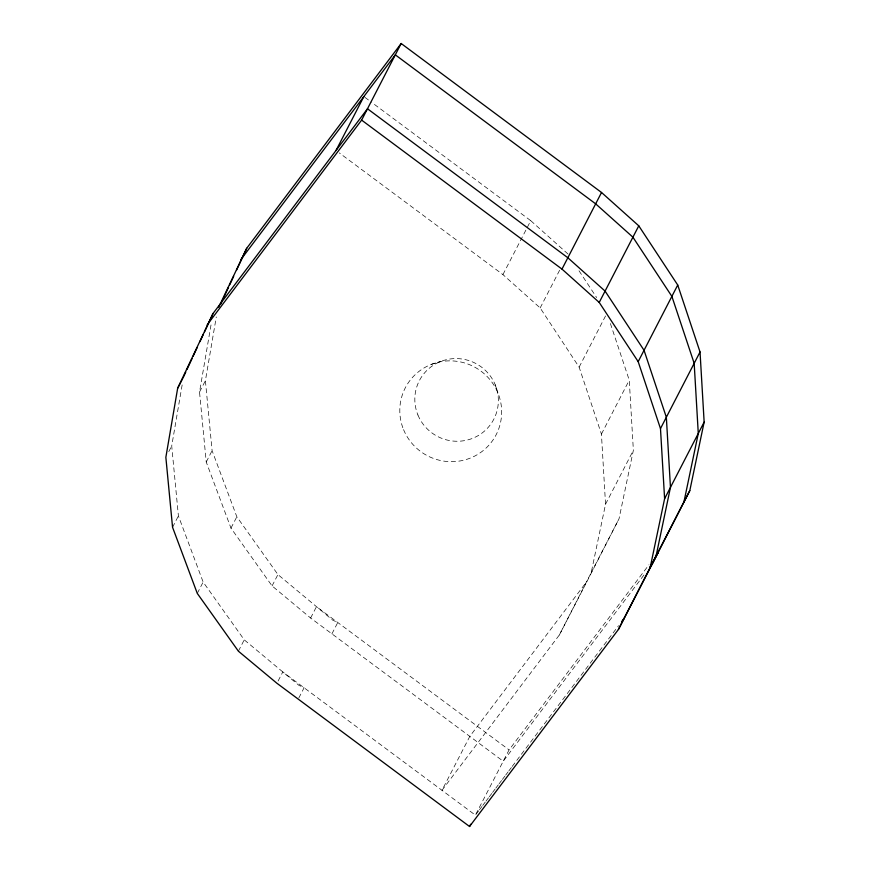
<?xml version="1.0" encoding="UTF-8"?>
<svg xmlns="http://www.w3.org/2000/svg" width="870" height="870" viewBox="0 0 870 870"><rect width="100%" height="100%" fill="white"/><g stroke="black" fill="none" stroke-linecap="round" stroke-linejoin="round"><path stroke-width="0.65" stroke-dasharray="4.35 3.26" d="M298.812 697.979L304.087 687.768L298.899 685.342L244.242 639.841L203.145 582.052L178.404 515.921L171.716 445.951L182.385 383.561M643.92 575.048L503.219 761.228L310.623 618.015L272.071 585.923L230.974 528.133L206.233 462.003L199.534 392.044L211.345 323.009M331.916 633.849L337.777 622.496L332.59 620.082L277.932 574.57L236.836 516.78L212.095 450.649L205.396 380.69L216.293 316.963M610.392 323.52L629.26 380.168L633.371 450.29L619.016 518.814L587.185 581.062L469.811 736.379L441.982 790.297L559.356 634.98L591.187 572.732L605.542 504.208L601.431 434.087L579.126 367.14L540.161 307.937L502.925 274.594L339.267 152.902M168.78 451.628L171.716 445.951M199.534 392.044L205.396 380.69M172.554 527.274L178.404 515.921M206.233 462.003L212.095 450.649M197.283 593.405L203.145 582.052M230.974 528.133L236.836 516.78M238.391 651.184L244.242 639.841M272.071 585.923L277.932 574.57M278.106 681.014L282.793 671.934L475.39 815.146L509.08 749.886L648.966 564.782M310.623 618.015L316.473 606.662L509.08 749.886M502.925 274.594L530.754 220.675L372.512 103.008M540.161 307.937L559.954 269.591M579.126 367.14L605.716 315.614M601.431 434.087L629.26 380.168M605.542 504.208L633.371 450.29M591.187 572.732L619.016 518.814M559.356 634.98L587.185 581.062M476.216 814.07L478.663 810.818M479.49 809.742L481.936 806.49M482.752 805.402L485.21 802.162M486.025 801.074L488.483 797.833M489.299 796.746L491.757 793.505M492.572 792.418L495.03 789.166M495.846 788.089L498.303 784.838M499.119 783.761L501.566 780.51M502.392 779.433L504.839 776.181M505.666 775.094L508.113 771.853M508.928 770.766L511.386 767.525M512.202 766.437L618.548 625.715M431.509 364.312L440.829 361.409M364.932 97.375L371.436 102.203M530.754 220.675L567.99 254.018M579.018 270.777L596.668 297.583M495.269 384.888L497.901 392.935M417.904 414.957A41.923 41.184 27.3 0 0 489.582 425.745A41.923 41.184 27.3 0 0 462.285 359.049A41.923 41.184 27.3 0 0 417.904 414.957M403.56 429.606A51.123 50.221 27.3 0 0 490.963 442.765A51.123 50.221 27.3 0 0 457.674 361.431A51.123 50.221 27.3 0 0 403.56 429.606"/><path stroke-width="1.3" d="M618.418 629.488L656.111 555.886L670.465 487.363L666.344 417.241L644.05 350.295L605.085 291.102L567.838 257.748L367.488 108.772L213.019 313.526L177.654 388.27L165.855 457.305L172.554 527.274L197.283 593.405L238.391 651.184L276.932 683.276L469.539 826.5L618.418 629.488L657.959 552.874L655.501 556.126M401.168 43.5L361.626 120.114L561.987 269.102L599.223 302.445L638.188 361.648L660.482 428.595L664.604 498.717L650.249 567.24L689.801 490.626L704.145 422.102L700.035 351.98L677.73 285.034L638.776 225.83L601.529 192.487L401.168 43.5L246.71 248.265L218.718 307.164M683.94 501.968L698.284 433.445L694.173 363.323L671.879 296.387L632.914 237.184L595.667 203.841L395.317 54.853L240.849 259.608M183.516 376.928L185.788 372.045M186.919 369.609L192.031 358.636M193.162 356.2L197.131 347.663M199.969 341.573L203.373 334.254M204.515 331.818L213.019 313.526M220.61 304.348L222.307 300.683M223.449 298.247L228.549 287.274M229.691 284.838L233.66 276.301M236.499 270.211L246.71 248.265M689.801 490.626L652.098 564.228L649.651 567.468M177.654 388.27L182.928 378.058M336.016 150.477L363.845 96.559M561.987 269.102L601.529 192.487M599.223 302.445L638.776 225.83M638.188 361.648L677.73 285.034M660.482 428.595L700.035 351.98M469.539 826.5L470.703 824.227M664.604 498.717L704.145 422.102M207.158 324.88L361.626 120.114M621.822 621.387L624.268 618.146"/></g></svg>
